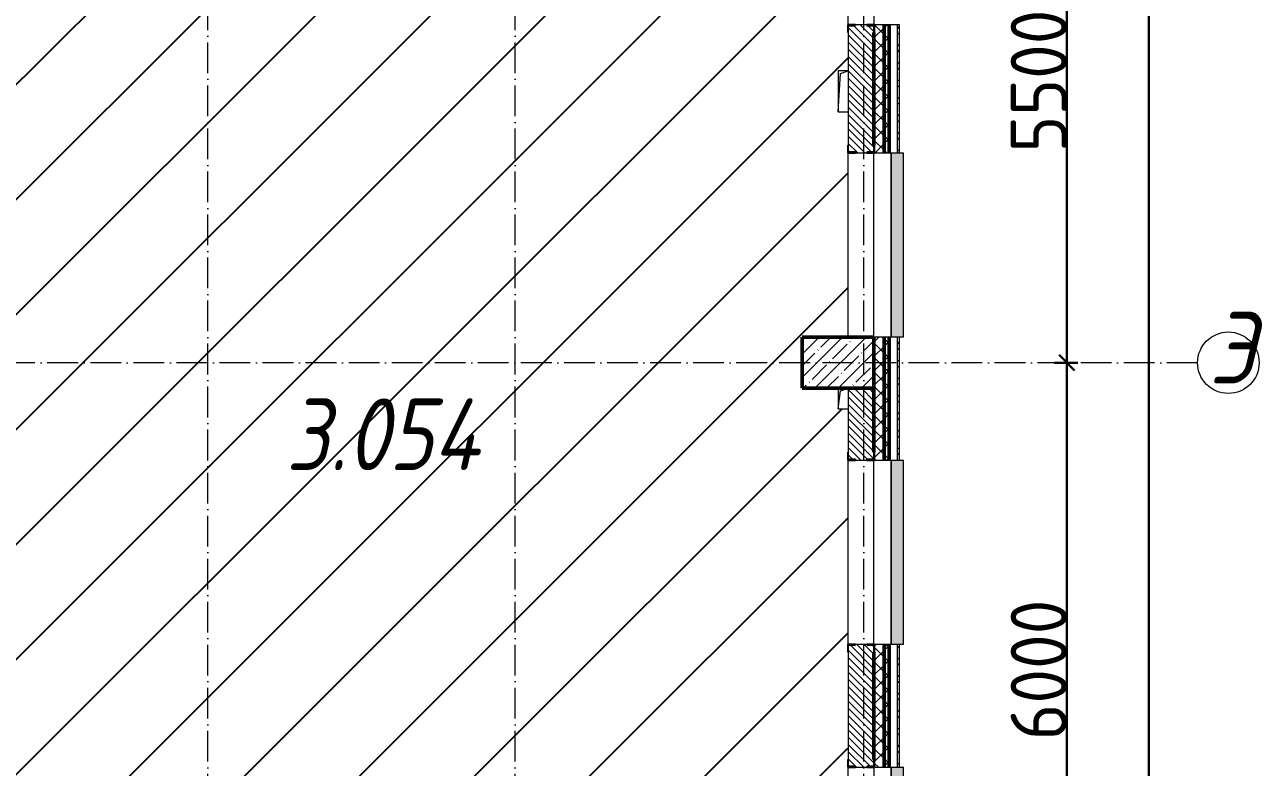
# Model space of a CAD drawing. Header units: millimetres. Extents: x -12989 to 629078, y -109036 to 555275.
# Drawn here: x 299036 to 311119, y -52332 to -45082 of the extents above; entities that cross this region are included whole.
import ezdxf

# ---------------------------------------------------------------- set-up
doc = ezdxf.new("R2010")
doc.units = ezdxf.units.MM
doc.linetypes.add('50_200_ШТРИХ_1Т_ш5_п1_п1_', pattern=[700, 500, -100, 0, -100])
for name, color, linetype, lineweight in [('4 -стяжа', 7, 'Continuous', 30), ('A-____-____-DIMS', 7, 'Continuous', 9), ('A-GENM-____-MCUT', 7, 'Continuous', 25), ('A-GENM-____-OTLN', 7, 'Continuous', 9), ('A-GENM-____-OTLN-1', 7, 'Continuous', 25), ('A-GLAZ-____-OTLN', 7, 'Continuous', 9), ('A-WALL-____-MCUT-2', 7, 'Continuous', 50), ('A-WALL-____-MCUT-3', 7, 'Continuous', 9), ('A-WALL-____-OTLN', 7, 'Continuous', 9), ('A-WALL-____-PATT-1', 7, 'Continuous', 9), ('A-WALL-FNSH-MCUT-1', 7, 'Continuous', 9), ('S-COLS-____-MCUT', 7, 'Continuous', 50), ('S-COLS-____-OTLN', 7, 'Continuous', 9), ('S-GRID-____-IDEN', 7, 'Continuous', 9), ('S-GRID-____-OTLN-1', 7, '50_200_ШТРИХ_1Т_ш5_п1_п1_', 9), ('Марки помещений', 7, 'Continuous', 9)]:
    doc.layers.add(name, color=color, linetype=linetype, lineweight=lineweight)
doc.layers.add('A-GLAZ-____-OTLN-1', color=7, linetype='Continuous', lineweight=9, true_color=0xc0c0c0)
doc.layers.get('4 -стяжа').off()
doc.styles.add('ISOCPEUR_I', font='isocpeui.ttf', dxfattribs={"width": 0.9, "height": 2.5})
doc.styles.add('ISOCPEUR_I_2', font='isocpeui.ttf', dxfattribs={"width": 0.85, "height": 2.3})
doc.styles.add('ISOCPEUR_I_9', font='isocpeui.ttf', dxfattribs={"width": 0.9, "height": 250})
doc.styles.add('СПДС', font='isocpeur.ttf', dxfattribs={"width": 0.9})
doc.dimstyles.new('ISO-2_5_0_9К_БОЛЬШОЙ_ОСИ', dxfattribs={"dimscale": 304.8, "dimtxt": 248.995294, "dimasz": 0.492126, "dimexe": 0.393701, "dimexo": 0, "dimgap": 0, "dimtad": 1, "dimdec": 0, "dimzin": 0, "dimdsep": 46, "dimtxsty": 'ISOCPEUR_I_9', "dimblk1": 'OBLIQUE', "dimblk2": 'OBLIQUE', "dimsah": 1, "dimcen": 0.09, "dimdle": 0.393701, "dimazin": 0, "dimtfac": 1, "dimtdec": 4, "dimtix": 1, "dimtmove": 0, "dimatfit": 3, "dimfxl": 1, "dimtvp": 1, "dimtolj": 1, "dimtzin": 0, "dimarcsym": 2})
pattern_1 = [(135, (283770.707, -86863.456), (-35.35534, -35.35534), [])]
pattern_2 = [(45, (283770.71, -86863.46), (-85.53659, 85.53659), []), (45, (283827.73, -86863.46), (-85.53659, 85.53659), [])]
pattern_3 = [(45, (283770.71, -86863.46), (-70.71068, 70.71068), []), (135, (283770.71, -86863.46), (-70.71068, -70.71068), [])]

# ---------------------------------------------------------------- blocks, each defined once
blk = doc.blocks.new('BSC_Колонна _Прямоугольная - 500х700-V8-АР1_План отверстий 3 этажа в осях 1-64_А-ГГ')
at = {"layer": 'S-COLS-____-OTLN'}
h = blk.add_hatch(dxfattribs=at)
h.set_pattern_fill('FP_42', color=256, style=0, pattern_type=2)
h.set_pattern_definition([(315, (-38481.04, 23200), (114.04925, 114.04925), []), (315, (-38481.04, 23085.95), (114.04925, 114.04925), [201.613, -40.323, 3.353, -36.97])])
h.paths.add_polyline_path([(-250, 237), (-250, -350), (250, -350), (250, 350), (-250, 350)], flags=0)
at = {"layer": 'S-COLS-____-MCUT'}
for p, q in [((250, 350), (-250, 350)), ((-250, 350), (-250, -350)), ((250, -350), (250, 350)), ((-250, -350), (250, -350))]:
    blk.add_line(p, q, dxfattribs=at)
blk = doc.blocks.new('Фахверк_СКБ_Уголок - 250_2700-27497298-АР1_План отверстий 3 этажа в осях 1-64_А-ГГ')
at = {"layer": 'A-GENM-____-MCUT'}
for p, q in [((200, 181), (125, 181)), ((125, 181), (125, 106)), ((131, 106), (131, 175)), ((131, 175), (200, 175)), ((200, 175), (200, 181)), ((125, 106), (131, 106)), ((131, -6), (125, -6)), ((125, -6), (125, -81)), ((125, -81), (200, -81)), ((131, -75), (131, -6)), ((200, -75), (131, -75)), ((200, -81), (200, -75))]:
    blk.add_line(p, q, dxfattribs=at)
blk = doc.blocks.new('AR_Отверстие прямоугольное _в плите_ - AR_Отверстие прямоугольное _в плите_-V178-АР1_План отверстий 3 этажа в осях 1-64_А-ГГ')
at = {"layer": 'A-GENM-____-OTLN'}
for p, q in [((-50, 100), (-50, -100)), ((-50, -100), (-25, 75)), ((-25, 75), (50, 100)), ((-50, -100), (50, -100))]:
    blk.add_line(p, q, dxfattribs=at)
blk = doc.blocks.new('AR_Отверстие прямоугольное _в плите_ - AR_Отверстие прямоугольное _в плите_-30510902-АР1_План отверстий 3 этажа в осях 1-64_А-ГГ')
at = {"layer": 'A-GENM-____-OTLN'}
for p, q in [((50, 200), (-50, 200)), ((-50, 200), (-50, -200)), ((-50, -200), (-25, 175)), ((-25, 175), (50, 200)), ((-50, -200), (50, -200))]:
    blk.add_line(p, q, dxfattribs=at)
blk = doc.blocks.new('Отлив_СКБ - Отлив витража_120_НВФ-31885687-АР1_План отверстий 3 этажа в осях 1-64_А-ГГ')
at = {"layer": 'A-GLAZ-____-OTLN-1'}
for points in [[(0, 0), (0, -2), (1800, -2), (1800, 0), (534, 0)], [(0, -2), (0, -120), (1800, -120), (1800, -2), (534, -2)]]:
    blk.add_hatch(color=256, dxfattribs=at).paths.add_polyline_path(points, flags=0)
at = {"layer": 'A-GLAZ-____-OTLN'}
for p, q in [((0, 0), (1800, 0)), ((1800, -2), (0, -2)), ((0, -120), (0, -83)), ((0, -120), (1800, -120)), ((1800, -83), (1800, -120))]:
    blk.add_line(p, q, dxfattribs=at)
blk = doc.blocks.new('Ось сетки - Круг_Ø6_00__ISO-2_5_0_9K_-25732049-АР1_План отверстий 3 этажа в осях 1-64_А-ГГ')
at = {"layer": 'S-GRID-____-IDEN'}
blk.add_circle((0, 0), 3, dxfattribs=at)
blk = doc.blocks.new('_Oblique')
at = {"color": 0, "linetype": 'ByBlock', "lineweight": -2}
blk.add_line((-0.5, -0.5), (0.5, 0.5), dxfattribs=at)
blk = doc.blocks.new('*D2987')
at = {"layer": 'A-____-____-DIMS', "color": 0, "lineweight": -2, "transparency": 16777216}
for p, q in [((309203, -42762), (309203, -48502)), ((309309, -42882), (309083, -42882)), ((309309, -48382), (309083, -48382))]:
    blk.add_line(p, q, dxfattribs=at)
at = {"layer": 'Defpoints', "color": 0, "transparency": 16777216}
for p in [(309309, -42882), (309203, -48382), (309309, -48382)]:
    blk.add_point(p, dxfattribs=at)
at = {"layer": 'A-____-____-DIMS', "color": 0, "lineweight": -2, "transparency": 16777216, "xscale": 150, "yscale": 150, "zscale": 150}
for p, rotation in [((309203, -42882), 90), ((309203, -48382), 270)]:
    blk.add_blockref('_Oblique', p, dxfattribs=dict(at, rotation=rotation))
at = {"layer": 'A-____-____-DIMS', "color": 0, "transparency": 16777216, "insert": (308929, -45632), "char_height": 548.6, "attachment_point": 5, "rotation": 90, "style": 'СПДС'}
blk.add_mtext('\\A1;5500', dxfattribs=at)
blk = doc.blocks.new('*D2988')
at = {"layer": 'A-____-____-DIMS', "color": 0, "lineweight": -2, "transparency": 16777216}
for p, q in [((309203, -48262), (309203, -54502)), ((309309, -48382), (309083, -48382)), ((309309, -54382), (309083, -54382))]:
    blk.add_line(p, q, dxfattribs=at)
at = {"layer": 'Defpoints', "color": 0, "transparency": 16777216}
for p in [(309309, -48382), (309203, -54382), (309309, -54382)]:
    blk.add_point(p, dxfattribs=at)
at = {"layer": 'A-____-____-DIMS', "color": 0, "lineweight": -2, "transparency": 16777216, "xscale": 150, "yscale": 150, "zscale": 150}
for p, rotation in [((309203, -48382), 90), ((309203, -54382), 270)]:
    blk.add_blockref('_Oblique', p, dxfattribs=dict(at, rotation=rotation))
at = {"layer": 'A-____-____-DIMS', "color": 0, "transparency": 16777216, "insert": (308929, -51382), "char_height": 548.6, "attachment_point": 5, "rotation": 90, "style": 'СПДС'}
blk.add_mtext('\\A1;6000', dxfattribs=at)
blk = doc.blocks.new('*D2993')
at = {"layer": 'A-____-____-DIMS', "color": 0, "lineweight": -2, "transparency": 16777216}
for p, q in [((310003, -72802), (310003, -39112)), ((309897, -39232), (310123, -39232)), ((309897, -72682), (310123, -72682))]:
    blk.add_line(p, q, dxfattribs=at)
at = {"layer": 'Defpoints', "color": 0, "transparency": 16777216}
for p in [(309897, -39232), (310003, -39232), (309897, -72682)]:
    blk.add_point(p, dxfattribs=at)
at = {"layer": 'A-____-____-DIMS', "color": 0, "lineweight": -2, "transparency": 16777216, "xscale": 150, "yscale": 150, "zscale": 150}
for p, rotation in [((310003, -39232), 90), ((310003, -72682), 270)]:
    blk.add_blockref('_Oblique', p, dxfattribs=dict(at, rotation=rotation))
at = {"layer": 'A-____-____-DIMS', "color": 0, "transparency": 16777216, "insert": (309729, -55957), "char_height": 548.6, "attachment_point": 5, "rotation": 90, "style": 'СПДС'}
blk.add_mtext('\\A1;33450', dxfattribs=at)
blk = doc.blocks.new('3эт')
at = {"layer": 'S-GRID-____-OTLN-1', "color": 251, "ltscale": 0.6, "true_color": 0x636466}
for p, q in [((300820.7, -91346.1), (300820.7, -36982.5)), ((303820.7, -91346.1), (303820.7, -36982.5)), ((307220.7, -91346.1), (307220.7, -36982.5)), ((310478.4, -48382.4), (279101.9, -48382.4))]:
    blk.add_line(p, q, dxfattribs=at)
at = {"layer": 'S-GRID-____-IDEN', "insert": (310588.4, -47885.4), "char_height": 700, "width": 223.671, "attachment_point": 1, "style": 'ISOCPEUR_I'}
blk.add_mtext('\\fISOCPEUR|b0|i1|c204|p34|;\\W.9;Э', dxfattribs=at)
at = {"layer": 'A-____-____-DIMS'}
for base, p1, p2, override, picture, middle in [((310003.2, -39232.4), (309897.2, -72682.4), (309897.2, -39232.4), {"dimtxt": 1.8, "dimpost": '<>', "dimtxsty": 'СПДС', "dimfxl": 33450}, '*D2993', (309728.9, -55957.4)), ((309203.2, -48382.4), (309309.3, -42882.4), (309309.3, -48382.4), {"dimtxt": 1.8, "dimpost": '<>', "dimtxsty": 'СПДС', "dimfxl": 5500}, '*D2987', (308928.9, -45632.4)), ((309203.2, -54382.4), (309309.3, -48382.4), (309309.3, -54382.4), {"dimtxt": 1.8, "dimpost": '<>', "dimtxsty": 'СПДС', "dimfxl": 6000}, '*D2988', (308928.9, -51382.4))]:
    dim = blk.add_linear_dim(base=base, p1=p1, p2=p2, angle=90, dimstyle='ISO-2_5_0_9К_БОЛЬШОЙ_ОСИ', override=override, dxfattribs=at)
    dim.commit()
    dim.dimension.update_dxf_attribs({"geometry": picture, "text_midpoint": middle})

msp = doc.modelspace()

# ---------------------------------------------------------------- hatches: boundary and pattern name
h = msp.add_hatch()
h.set_pattern_fill('ANSI31', color=5, scale=250)
h.paths.add_polyline_path([(307070.7074, -46332.4142), (307064.7074, -46332.4142), (307064.7074, -46257.4142), (307066.4802, -45932.4142), (306970.7074, -45932.4142), (306970.7074, -45532.4142), (307070.7074, -45532.4142), (307070.7074, -45157.4142), (307064.7074, -45157.4142), (307064.7074, -45082.4142), (307070.7074, -43282.4142), (306820.7074, -43282.4142), (306820.7074, -43032.4142), (305920.7074, -43032.4142), (305920.7074, -43682.4142), (303970.7074, -43682.4142), (303920.7074, -43682.4142), (302470.7074, -43682.4142), (302070.7074, -43682.4142), (299570.7074, -43682.4142), (299570.7074, -43032.4142), (298670.7074, -43032.4142), (298670.7074, -44482.4142), (298326.7074, -44482.4142), (298326.7074, -44532.4142), (298320.7074, -44562.4142), (298320.7074, -44532.4142), (298251.7074, -44532.4142), (298189.7074, -44532.4142), (298120.7074, -44532.4142), (298120.7074, -45357.4142), (298120.7074, -45426.4142), (298189.7074, -45426.4142), (298251.7074, -45427.4142), (298251.7074, -45426.4142), (298320.7074, -45426.4142), (298320.7074, -45357.4142), (298326.7074, -45357.4142), (298326.7074, -45482.4142), (298570.7074, -45482.4142), (298570.7074, -51957.4142), (298576.7074, -51957.4142), (298576.7074, -52032.4142), (298570.7074, -52332.4142), (298570.7074, -52732.4142), (298570.7074, -53732.4142), (298576.7074, -53732.4142), (298576.7074, -53807.4142), (298573.4767, -53982.4142), (306320.7074, -53982.4142), (306320.7074, -54132.4142), (306620.7074, -54132.4142), (307070.7074, -54132.4142), (307070.7074, -52332.4142), (307064.7074, -52332.4142), (307064.7074, -52257.4142), (307070.7074, -51207.4142), (307064.7074, -51207.4142), (307064.7074, -51132.4142), (307070.7074, -49332.4142), (307064.7074, -49332.4142), (307064.7074, -49257.4142), (307068.7874, -48832.4142), (306970.7074, -48832.4142), (306970.7074, -48632.4142), (306620.7074, -48632.4142), (306620.7074, -48132.4142), (307070.7074, -48132.4142)])
h.paths.add_polyline_path([(301407.9617, -49556.5075), (303066.2572, -49556.5075), (303066.2572, -48356.5075), (301407.9617, -48356.5075)], flags=24)
at = {"layer": 'A-WALL-____-PATT-1'}
h = msp.add_hatch(dxfattribs=at)
h.set_pattern_fill('FP_3', color=256, style=0, pattern_type=2)
h.set_pattern_definition(pattern_2)
h.paths.add_polyline_path([(307570.7074, -45312.4142), (307570.7074, -45082.4142), (307550.7074, -45082.4142), (307550.7074, -45312.4142)], flags=0)
h.paths.add_polyline_path([(307570.7074, -43282.4142), (307570.7074, -38882.4142), (307550.7074, -38882.4142), (307550.7074, -43282.4142)], flags=0)
h = msp.add_hatch(dxfattribs=at)
h.set_pattern_fill('FP_1', color=256, style=0, pattern_type=2)
h.set_pattern_definition(pattern_3)
h.paths.add_polyline_path([(307420.7074, -77332.4142), (307420.7074, -75132.4142), (307326.7074, -75132.4142), (307326.7074, -75207.4142), (307320.7074, -75207.4142), (307320.7074, -77332.4142)], flags=0)
h.paths.add_polyline_path([(307420.7074, -73332.4142), (307420.7074, -72132.4142), (307326.7074, -72132.4142), (307326.7074, -72207.4142), (307320.7074, -72207.4142), (307320.7074, -73257.4142), (307326.7074, -73257.4142), (307326.7074, -73332.4142)], flags=0)
h.paths.add_polyline_path([(307420.7074, -70332.4142), (307420.7074, -69132.4142), (307320.7074, -69132.4142), (307320.7074, -70257.4142), (307326.7074, -70257.4142), (307326.7074, -70332.4142)], flags=0)
h.paths.add_polyline_path([(307420.7074, -67332.4142), (307420.7074, -66132.4142), (307326.7074, -66132.4142), (307326.7074, -66207.4142), (307320.7074, -66207.4142), (307320.7074, -67257.4142), (307326.7074, -67257.4142), (307326.7074, -67332.4142)], flags=0)
h.paths.add_polyline_path([(307320.7074, -64332.4142), (307420.7074, -64332.4142), (307420.7074, -63132.4142), (307326.7074, -63132.4142), (307326.7074, -63207.4142), (307320.7074, -63207.4142), (307320.7074, -63832.4142)], flags=0)
h.paths.add_polyline_path([(307326.7074, -61332.4142), (307420.7074, -61332.4142), (307420.7074, -60132.4142), (307320.7074, -60132.4142), (307320.7074, -61257.4142), (307326.7074, -61257.4142), (307326.7074, -61326.4142)], flags=0)
h.paths.add_polyline_path([(307326.7074, -58332.4142), (307420.7074, -58332.4142), (307420.7074, -57132.4142), (307326.7074, -57132.4142), (307326.7074, -57207.4142), (307320.7074, -57207.4142), (307320.7074, -58257.4142), (307326.7074, -58257.4142), (307326.7074, -58326.4142)], flags=0)
h.paths.add_polyline_path([(307326.7074, -55332.4142), (307420.7074, -55332.4142), (307420.7074, -54132.4142), (307320.7074, -54132.4142), (307320.7074, -55257.4142), (307326.7074, -55257.4142), (307326.7074, -55326.4142)], flags=0)
h.paths.add_polyline_path([(307420.7074, -52332.4142), (307420.7074, -51132.4142), (307326.7074, -51132.4142), (307326.7074, -51207.4142), (307320.7074, -51207.4142), (307320.7074, -52257.4142), (307326.7074, -52257.4142), (307326.7074, -52332.4142)], flags=0)
h.paths.add_polyline_path([(307326.7074, -49332.4142), (307420.7074, -49332.4142), (307420.7074, -48132.4142), (307320.7074, -48132.4142), (307320.7074, -49257.4142), (307326.7074, -49257.4142), (307326.7074, -49326.4142)], flags=0)
h.paths.add_polyline_path([(307420.7074, -46332.4142), (307420.7074, -45082.4142), (307326.7074, -45082.4142), (307326.7074, -45157.4142), (307320.7074, -45157.4142), (307320.7074, -46257.4142), (307326.7074, -46257.4142), (307326.7074, -46332.4142)], flags=0)
h.paths.add_polyline_path([(307420.7074, -43282.4142), (307420.7074, -39132.4142), (307320.7074, -39132.4142), (307320.7074, -43282.4142)], flags=0)
h = msp.add_hatch(dxfattribs=at)
h.set_pattern_fill('FP_1', color=256, style=0, pattern_type=2)
h.set_pattern_definition(pattern_3)
h.paths.add_polyline_path([(307470.7074, -77332.4142), (307470.7074, -75132.4142), (307420.7074, -75132.4142), (307420.7074, -77332.4142)], flags=0)
h.paths.add_polyline_path([(307470.7074, -73332.4142), (307470.7074, -72132.4142), (307420.7074, -72132.4142), (307420.7074, -73332.4142)], flags=0)
h.paths.add_polyline_path([(307470.7074, -70332.4142), (307470.7074, -69132.4142), (307420.7074, -69132.4142), (307420.7074, -70332.4142)], flags=0)
h.paths.add_polyline_path([(307470.7074, -67332.4142), (307470.7074, -66132.4142), (307420.7074, -66132.4142), (307420.7074, -67332.4142)], flags=0)
h.paths.add_polyline_path([(307470.7074, -64332.4142), (307470.7074, -63132.4142), (307420.7074, -63132.4142), (307420.7074, -64332.4142)], flags=0)
h.paths.add_polyline_path([(307420.7074, -61332.4142), (307470.7074, -61332.4142), (307470.7074, -60132.4142), (307420.7074, -60132.4142), (307420.7074, -60328.4916)], flags=0)
h.paths.add_polyline_path([(307420.7074, -58332.4142), (307470.7074, -58332.4142), (307470.7074, -57132.4142), (307420.7074, -57132.4142)], flags=0)
h.paths.add_polyline_path([(307470.7074, -55332.4142), (307470.7074, -54132.4142), (307420.7074, -54132.4142), (307420.7074, -55332.4142)], flags=0)
h.paths.add_polyline_path([(307420.7074, -52332.4142), (307470.7074, -52332.4142), (307470.7074, -51132.4142), (307420.7074, -51132.4142), (307420.7074, -51728.1878)], flags=0)
h.paths.add_polyline_path([(307420.7074, -49332.4142), (307470.7074, -49332.4142), (307470.7074, -48132.4142), (307420.7074, -48132.4142), (307420.7074, -48288.0663)], flags=0)
h.paths.add_polyline_path([(307470.7074, -46332.4142), (307470.7074, -45082.4142), (307420.7074, -45082.4142), (307420.7074, -46332.4142)], flags=0)
h.paths.add_polyline_path([(307470.7074, -43282.4142), (307470.7074, -39132.4142), (307420.7074, -39132.4142), (307420.7074, -43282.4142)], flags=0)
h = msp.add_hatch(dxfattribs=at)
h.set_pattern_fill('FP_6', color=256, style=0, pattern_type=2)
h.set_pattern_definition(pattern_1)
h.paths.add_polyline_path([(307139.7074, -46332.4142), (307251.7074, -46332.4142), (307251.7074, -46326.4142), (307320.7074, -46326.4142), (307320.7074, -45088.4142), (307251.7074, -45088.4142), (307251.7074, -45082.4142), (307139.7074, -45082.4142), (307139.7074, -45088.4142), (307070.7074, -45088.4142), (307070.7074, -46326.4142), (307139.7074, -46326.4142)], flags=0)
h = msp.add_hatch(dxfattribs=at)
h.set_pattern_fill('FP_3', color=256, style=0, pattern_type=2)
h.set_pattern_definition(pattern_2)
h.paths.add_polyline_path([(307550.7074, -77142.4142), (307570.7074, -77142.4142), (307570.7074, -75132.4142), (307550.7074, -75132.4142), (307550.7074, -77099.0839)], flags=0)
h.paths.add_polyline_path([(307570.7074, -73332.4142), (307570.7074, -72132.4142), (307550.7074, -72132.4142), (307550.7074, -73332.4142)], flags=0)
h.paths.add_polyline_path([(307570.7074, -70332.4142), (307570.7074, -69132.4142), (307550.7074, -69132.4142), (307550.7074, -70332.4142)], flags=0)
h.paths.add_polyline_path([(307570.7074, -67332.4142), (307570.7074, -66132.4142), (307550.7074, -66132.4142), (307550.7074, -67332.4142)], flags=0)
h.paths.add_polyline_path([(307550.7074, -64332.4142), (307570.7074, -64332.4142), (307570.7074, -63132.4142), (307550.7074, -63132.4142)], flags=0)
h.paths.add_polyline_path([(307570.7074, -61332.4142), (307570.7074, -60132.4142), (307550.7074, -60132.4142), (307550.7074, -61332.4142)], flags=0)
h.paths.add_polyline_path([(307570.7074, -58332.4142), (307570.7074, -57132.4142), (307550.7074, -57132.4142), (307550.7074, -58332.4142)], flags=0)
h.paths.add_polyline_path([(307550.7074, -55332.4142), (307570.7074, -55332.4142), (307570.7074, -54132.4142), (307550.7074, -54132.4142), (307550.7074, -55168.3093)], flags=0)
h.paths.add_polyline_path([(307570.7074, -52332.4142), (307570.7074, -51132.4142), (307550.7074, -51132.4142), (307550.7074, -52332.4142)], flags=0)
h.paths.add_polyline_path([(307570.7074, -49332.4142), (307570.7074, -48132.4142), (307550.7074, -48132.4142), (307550.7074, -49332.4142)], flags=0)
h.paths.add_polyline_path([(307550.7074, -46332.4142), (307570.7074, -46332.4142), (307570.7074, -45312.4142), (307550.7074, -45312.4142), (307550.7074, -45707.9752)], flags=0)
h = msp.add_hatch(dxfattribs=at)
h.set_pattern_fill('FP_6', color=256, style=0, pattern_type=2)
h.set_pattern_definition(pattern_1)
h.paths.add_polyline_path([(307251.7074, -52332.4142), (307251.7074, -52326.4142), (307320.7074, -52326.4142), (307320.7074, -51138.4142), (307251.7074, -51138.4142), (307251.7074, -51132.4142), (307139.7074, -51132.4142), (307139.7074, -51138.4142), (307070.7074, -51138.4142), (307070.7074, -52326.4142), (307139.7074, -52326.4142), (307139.7074, -52332.4142)], flags=0)
h.paths.add_polyline_path([(307251.7074, -49332.4142), (307251.7074, -49326.4142), (307320.7074, -49326.4142), (307320.7074, -48632.4142), (307070.7074, -48632.4142), (307070.7074, -49326.4142), (307139.7074, -49326.4142), (307139.7074, -49332.4142)], flags=0)

# ---------------------------------------------------------------- linework, layer by layer
at = {"layer": 'A-WALL-____-MCUT-2'}
for p, q in [((307320.7074, -46257.4142), (307320.7074, -45157.4142)), ((307420.7074, -46332.4142), (307420.7074, -45082.4142)), ((307470.7074, -46332.4142), (307470.7074, -45082.4142)), ((307420.7074, -49332.4142), (307420.7074, -48132.4142)), ((307470.7074, -49332.4142), (307470.7074, -48132.4142)), ((307320.7074, -48632.4142), (307320.7074, -49257.4142)), ((307320.7074, -51207.4142), (307320.7074, -52257.4142)), ((307420.7074, -52332.4142), (307420.7074, -51132.4142)), ((307470.7074, -52332.4142), (307470.7074, -51132.4142))]:
    msp.add_line(p, q, dxfattribs=at)
at = {"layer": 'A-WALL-____-MCUT-3'}
for p, q in [((307070.7074, -45157.4142), (307070.7074, -46257.4142)), ((307251.7074, -45082.4142), (307139.7074, -45082.4142)), ((307550.7074, -45082.4142), (307326.7074, -45082.4142)), ((307550.7074, -46332.4142), (307550.7074, -45082.4142)), ((307139.7074, -46332.4142), (307251.7074, -46332.4142)), ((307326.7074, -46332.4142), (307550.7074, -46332.4142)), ((307550.7074, -48132.4142), (307320.7074, -48132.4142)), ((307550.7074, -49332.4142), (307550.7074, -48132.4142)), ((307070.7074, -48632.4142), (307070.7074, -49257.4142)), ((307139.7074, -49332.4142), (307251.7074, -49332.4142)), ((307326.7074, -49332.4142), (307550.7074, -49332.4142)), ((307070.7074, -51207.4142), (307070.7074, -52257.4142)), ((307251.7074, -51132.4142), (307139.7074, -51132.4142)), ((307550.7074, -51132.4142), (307326.7074, -51132.4142)), ((307550.7074, -52332.4142), (307550.7074, -51132.4142)), ((307139.7074, -52332.4142), (307251.7074, -52332.4142)), ((307326.7074, -52332.4142), (307550.7074, -52332.4142))]:
    msp.add_line(p, q, dxfattribs=at)
at = {"layer": 'A-WALL-____-OTLN'}
for p, q in [((307070.7074, -45082.4142), (307070.7074, -43282.4142)), ((307320.7074, -43282.4142), (307320.7074, -45082.4142)), ((307070.7074, -48132.4142), (307070.7074, -46332.4142)), ((307320.7074, -48132.4142), (307320.7074, -46332.4142)), ((307070.7074, -51132.4142), (307070.7074, -49332.4142)), ((307320.7074, -51132.4142), (307320.7074, -49332.4142)), ((307070.7074, -54132.4142), (307070.7074, -52332.4142)), ((307320.7074, -52332.4142), (307320.7074, -54132.4142))]:
    msp.add_line(p, q, dxfattribs=at)
at = {"layer": 'A-WALL-FNSH-MCUT-1'}
for p, q in [((307570.7074, -45082.4142), (307550.7074, -45082.4142)), ((307570.7074, -46332.4142), (307570.7074, -45082.4142)), ((307550.7074, -46332.4142), (307570.7074, -46332.4142)), ((307570.7074, -48132.4142), (307550.7074, -48132.4142)), ((307570.7074, -49332.4142), (307570.7074, -48132.4142)), ((307550.7074, -49332.4142), (307570.7074, -49332.4142)), ((307570.7074, -51132.4142), (307550.7074, -51132.4142)), ((307570.7074, -52332.4142), (307570.7074, -51132.4142)), ((307550.7074, -52332.4142), (307570.7074, -52332.4142))]:
    msp.add_line(p, q, dxfattribs=at)

# ---------------------------------------------------------------- block references
at = {"layer": '4 -стяжа'}
msp.add_blockref('3эт', (0, 0), dxfattribs=at)
at = {"layer": 'A-GENM-____-OTLN'}
for name, p in [('AR_Отверстие прямоугольное _в плите_ - AR_Отверстие прямоугольное _в плите_-30510902-АР1_План отверстий 3 этажа в осях 1-64_А-ГГ', (307020.7074, -45732.4142)), ('AR_Отверстие прямоугольное _в плите_ - AR_Отверстие прямоугольное _в плите_-V178-АР1_План отверстий 3 этажа в осях 1-64_А-ГГ', (307020.7074, -48732.4142))]:
    msp.add_blockref(name, p, dxfattribs=at)
at = {"layer": 'A-GENM-____-OTLN-1'}
for p, rotation in [((307145.7074, -44957.4142), 269.9999999999999), ((307245.7074, -46457.4142), 89.99999999999991), ((307245.7074, -49457.4142), 89.99999999999991), ((307145.7074, -51007.4142), 269.9999999999999), ((307245.7074, -52457.4142), 89.99999999999991)]:
    msp.add_blockref('Фахверк_СКБ_Уголок - 250_2700-27497298-АР1_План отверстий 3 этажа в осях 1-64_А-ГГ', p, dxfattribs=dict(at, rotation=rotation))
at = {"layer": 'A-GLAZ-____-OTLN', "rotation": 89.99999999999932}
for p in [(307487.7074, -48132.4142), (307487.7074, -51132.4142), (307487.7074, -54132.4142)]:
    msp.add_blockref('Отлив_СКБ - Отлив витража_120_НВФ-31885687-АР1_План отверстий 3 этажа в осях 1-64_А-ГГ', p, dxfattribs=at)
at = {"layer": 'S-COLS-____-OTLN', "rotation": 89.9999999999999}
msp.add_blockref('BSC_Колонна _Прямоугольная - 500х700-V8-АР1_План отверстий 3 этажа в осях 1-64_А-ГГ', (306970.7074, -48382.4142), dxfattribs=at)
at = {"layer": 'S-GRID-____-IDEN', "xscale": 99.99999999999993, "yscale": 99.99999999999993, "zscale": 99.99999999999993, "rotation": 89.99999999999982}
msp.add_blockref('Ось сетки - Круг_Ø6_00__ISO-2_5_0_9K_-25732049-АР1_План отверстий 3 этажа в осях 1-64_А-ГГ', (310778.4466, -48382.4142), dxfattribs=at)

# ---------------------------------------------------------------- texts
at = {"layer": 'Марки помещений', "insert": (301583.5109, -48731.5075), "char_height": 700, "width": 817.72125, "attachment_point": 1, "style": 'ISOCPEUR_I_2'}
msp.add_mtext('3.054', dxfattribs=at)

doc.saveas('drawing.dxf')
